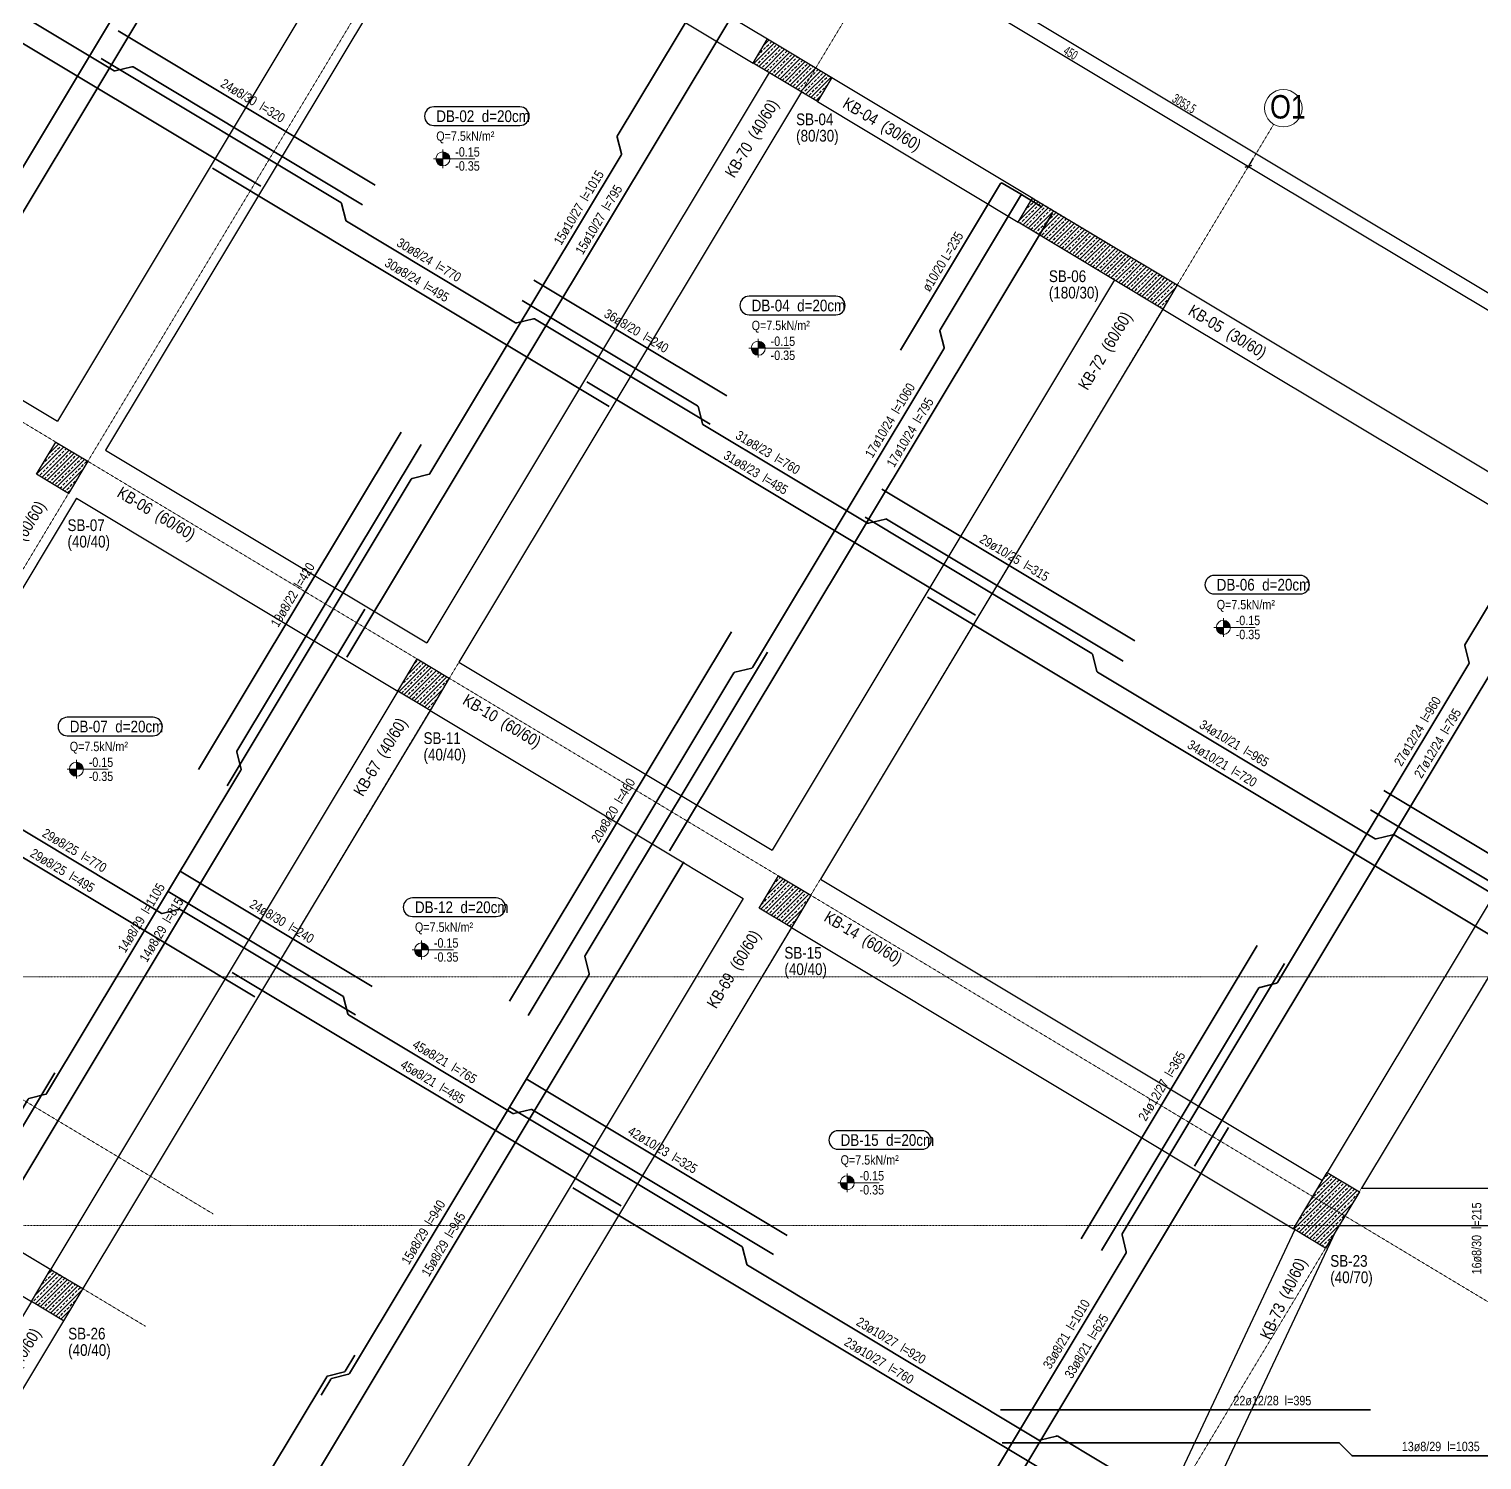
# Model space of a CAD drawing. Header units: millimetres. Extents: x -267 to 94375, y 6431 to 10838.
# Drawn here: x 69102 to 70653, y 7802 to 9329 of the extents above; entities that cross this region are included whole.
import ezdxf
from ezdxf.enums import TextEntityAlignment as Align

# ---------------------------------------------------------------- set-up
doc = ezdxf.new("R2010")
doc.units = ezdxf.units.MM
doc.header["$LTSCALE"] = 0.0001
doc.linetypes.add('DASHED', pattern=[19.05, 12.7, -6.35])
for name, color, linetype, lineweight in [('AKS BALONU (BEYKENT)', 7, 'Continuous', 20), ('AKS CIZGISI (BEYKENT)', 252, 'DASHED', 20), ('AKS NO (BEYKENT)', 3, 'Continuous', 20), ('AKS OLCU (BEYKENT)', 200, 'Continuous', 20), ('DONATI (BEYKENT)', 4, 'Continuous', 35), ('DONATI YAZISI (BEYKENT)', 3, 'Continuous', 20), ('DOSEME ISMI (BEYKENT)', 9, 'Continuous', 20), ('DOSEME PAFTA (BEYKENT)', 3, 'Continuous', 20), ('KIRIS (BEYKENT)', 2, 'Continuous', 30), ('KIRIS ISMI (BEYKENT)', 40, 'Continuous', 20), ('KOLON (BEYKENT)', 3, 'Continuous', 30), ('KOLON ISMI (BEYKENT)', 91, 'Continuous', 20), ('KOT CIZGI (BEYKENT)', 120, 'Continuous', 20), ('KOT YAZI (BEYKENT)', 7, 'Continuous', 20), ('TARAMA (BEYKENT)', 252, 'Continuous', 25), ('YAZI (BEYKENT)', 140, 'Continuous', 20)]:
    doc.layers.add(name, color=color, linetype=linetype, lineweight=lineweight)
doc.styles.add('DONATI YAZISI (BEYKENT)', font='')
doc.styles.add('DSMOLC-50', font='bahnschrift light condensed', dxfattribs={"width": 0.75, "height": 10})
doc.styles.add('KOT (BEYKENT)', font='')
doc.styles.add('YAZI (BEYKENT)', font='')
doc.styles.get('DONATI YAZISI (BEYKENT)').set_extended_font_data('Bahnschrift Light Condensed')
doc.styles.get('KOT (BEYKENT)').set_extended_font_data('Bahnschrift Light Condensed')
doc.styles.get('YAZI (BEYKENT)').set_extended_font_data('Bahnschrift Light Condensed')
doc.dimstyles.new('DSMOLC-50', dxfattribs={"dimtxt": 10, "dimasz": 5, "dimexe": 2, "dimexo": 2, "dimgap": 1, "dimtad": 1, "dimdec": 1, "dimrnd": 0.5, "dimzin": 12, "dimdsep": 46, "dimtxsty": 'DSMOLC-50', "dimblk": 'OBLIQUE', "dimblk1": 'OBLIQUE', "dimblk2": 'OBLIQUE', "dimcen": 0, "dimclrt": 7, "dimadec": 0, "dimazin": 0, "dimtfac": 1, "dimtdec": 4, "dimtix": 1, "dimtmove": 2, "dimatfit": 3, "dimfxl": 1, "dimtzin": 0, "dimarcsym": 0})
pattern_1 = [(45, (63534.0714, 6088.7264), (-4.4194174, 4.4194174), []), (45, (63538.491, 6088.7264), (-4.4194174, 4.4194174), [3.125, -1.5625])]

# ---------------------------------------------------------------- blocks, each defined once
blk = doc.blocks.new('_Oblique')
at = {"color": 0, "linetype": 'ByBlock', "lineweight": -2}
blk.add_line((-0.5, -0.5), (0.5, 0.5), dxfattribs=at)
blk = doc.blocks.new('*D1113')
at = {"layer": 'AKS OLCU (BEYKENT)', "color": 0, "lineweight": -2, "transparency": 16777216}
for p, q in [((70022.8, 9422.7), (70016.6, 9412.4)), ((70017.6, 9414.2), (70403.4, 9182.5)), ((70408.6, 9191.1), (70402.4, 9180.8))]:
    blk.add_line(p, q, dxfattribs=at)
at = {"layer": 'DEFPOINTS', "color": 0, "lineweight": -3, "transparency": 16777216}
for p in [(70023.8, 9424.4), (70403.4, 9182.5), (70409.6, 9192.8)]:
    blk.add_point(p, dxfattribs=at)
at = {"layer": 'AKS OLCU (BEYKENT)', "color": 0, "lineweight": -2, "transparency": 16777216, "xscale": 5, "yscale": 5, "zscale": 5}
for p, rotation in [((70017.6, 9414.2), 149.0195588067674), ((70403.4, 9182.5), 329.0195588067674)]:
    blk.add_blockref('_Oblique', p, dxfattribs=dict(at, rotation=rotation))
at = {"layer": 'AKS OLCU (BEYKENT)', "color": 7, "transparency": 16777216, "insert": (70213.7, 9303.6), "char_height": 10, "attachment_point": 5, "rotation": 329.0196, "style": 'DSMOLC-50'}
blk.add_mtext('450', dxfattribs=at)
blk = doc.blocks.new('*D1114')
at = {"layer": 'AKS OLCU (BEYKENT)', "color": 0, "lineweight": -2, "transparency": 16777216}
for p, q in [((70408.6, 9191.1), (70402.4, 9180.8)), ((70403.4, 9182.5), (70973.6, 8840.2)), ((70978.7, 8848.8), (70972.5, 8838.5))]:
    blk.add_line(p, q, dxfattribs=at)
at = {"layer": 'DEFPOINTS', "color": 0, "lineweight": -3, "transparency": 16777216}
for p in [(70409.6, 9192.8), (70973.6, 8840.2), (70979.7, 8850.5)]:
    blk.add_point(p, dxfattribs=at)
at = {"layer": 'AKS OLCU (BEYKENT)', "color": 0, "lineweight": -2, "transparency": 16777216, "xscale": 5, "yscale": 5, "zscale": 5}
for p, rotation in [((70403.4, 9182.5), 149.0195588067674), ((70973.6, 8840.2), 329.0195588067674)]:
    blk.add_blockref('_Oblique', p, dxfattribs=dict(at, rotation=rotation))
at = {"layer": 'AKS OLCU (BEYKENT)', "color": 7, "transparency": 16777216, "insert": (70691.6, 9016.6), "char_height": 10, "attachment_point": 5, "rotation": 329.0196, "style": 'DSMOLC-50'}
blk.add_mtext('665', dxfattribs=at)
blk = doc.blocks.new('*D1116')
at = {"layer": 'AKS OLCU (BEYKENT)', "color": 0, "lineweight": -2, "transparency": 16777216}
for p, q in [((69021.7, 10028.4), (69023.8, 10031.8)), ((69022.8, 10030.1), (71640.7, 8458.3)), ((71639.7, 8456.6), (71641.7, 8460))]:
    blk.add_line(p, q, dxfattribs=at)
at = {"layer": 'DEFPOINTS', "color": 0, "lineweight": -3, "transparency": 16777216}
for p in [(69020.7, 10026.7), (71638.6, 8454.9), (71640.7, 8458.3)]:
    blk.add_point(p, dxfattribs=at)
at = {"layer": 'AKS OLCU (BEYKENT)', "color": 0, "lineweight": -2, "transparency": 16777216, "xscale": 5, "yscale": 5, "zscale": 5}
for p, rotation in [((69022.8, 10030.1), 149.0195588067674), ((71640.7, 8458.3), 329.0195588067674)]:
    blk.add_blockref('_Oblique', p, dxfattribs=dict(at, rotation=rotation))
at = {"layer": 'AKS OLCU (BEYKENT)', "color": 7, "transparency": 16777216, "insert": (70334.9, 9249.5), "char_height": 10, "attachment_point": 5, "rotation": 329.0196, "style": 'DSMOLC-50'}
blk.add_mtext('3053.5', dxfattribs=at)

msp = doc.modelspace()

# ---------------------------------------------------------------- hatches: boundary and pattern name
at = {"layer": 'KOT CIZGI (BEYKENT)'}
h = msp.add_hatch(color=256, dxfattribs=at)
h.dxf.hatch_style = 1
h.paths.add_polyline_path([(69543.62, 9197.95), (69543.62, 9190.45), (69551.12, 9190.45, 0.4142136)])
h = msp.add_hatch(color=256, dxfattribs=at)
h.dxf.hatch_style = 1
h.paths.add_polyline_path([(69543.62, 9190.45), (69536.12, 9190.45, 0.4142136), (69543.62, 9182.95)])
h = msp.add_hatch(color=256, dxfattribs=at)
h.dxf.hatch_style = 1
h.paths.add_polyline_path([(69880.27, 8995.83), (69880.27, 8988.33), (69887.77, 8988.33, 0.4142136)])
h = msp.add_hatch(color=256, dxfattribs=at)
h.dxf.hatch_style = 1
h.paths.add_polyline_path([(69880.27, 8988.33), (69872.77, 8988.33, 0.4142136), (69880.27, 8980.83)])
h = msp.add_hatch(color=256, dxfattribs=at)
h.dxf.hatch_style = 1
h.paths.add_polyline_path([(70376.67, 8690.29), (70369.17, 8690.29, 0.4142136), (70376.67, 8682.79)])
h = msp.add_hatch(color=256, dxfattribs=at)
h.dxf.hatch_style = 1
h.paths.add_polyline_path([(70376.67, 8697.79), (70376.67, 8690.29), (70384.17, 8690.29, 0.4142136)])
h = msp.add_hatch(color=256, dxfattribs=at)
h.dxf.hatch_style = 1
h.paths.add_polyline_path([(69152.41, 8546.37), (69152.41, 8538.87), (69159.91, 8538.87, 0.4142136)])
h = msp.add_hatch(color=256, dxfattribs=at)
h.dxf.hatch_style = 1
h.paths.add_polyline_path([(69152.41, 8538.87), (69144.91, 8538.87, 0.4142136), (69152.41, 8531.37)])
h = msp.add_hatch(color=256, dxfattribs=at)
h.dxf.hatch_style = 1
h.paths.add_polyline_path([(69520.85, 8345.98), (69513.35, 8345.98, 0.4142136), (69520.85, 8338.48)])
h = msp.add_hatch(color=256, dxfattribs=at)
h.dxf.hatch_style = 1
h.paths.add_polyline_path([(69520.85, 8353.48), (69520.85, 8345.98), (69528.35, 8345.98, 0.4142136)])
h = msp.add_hatch(color=256, dxfattribs=at)
h.dxf.hatch_style = 1
h.paths.add_polyline_path([(69975.21, 8097.45), (69967.71, 8097.45, 0.4142136), (69975.21, 8089.95)])
h = msp.add_hatch(color=256, dxfattribs=at)
h.dxf.hatch_style = 1
h.paths.add_polyline_path([(69975.21, 8104.95), (69975.21, 8097.45), (69982.71, 8097.45, 0.4142136)])
at = {"layer": 'TARAMA (BEYKENT)'}
h = msp.add_hatch(dxfattribs=at)
h.set_pattern_fill('ANSI33', color=256, style=0, pattern_type=0)
h.set_pattern_definition(pattern_1)
h.paths.add_polyline_path([(69890.21, 9318.48), (69958.79, 9277.3), (69943.35, 9251.58), (69874.76, 9292.76)], flags=0)
h = msp.add_hatch(dxfattribs=at)
h.set_pattern_fill('ANSI33', color=256, style=0, pattern_type=0)
h.set_pattern_definition(pattern_1)
h.paths.add_polyline_path([(70173.13, 9148.62), (70327.45, 9055.96), (70312.01, 9030.24), (70157.69, 9122.89)], flags=0)
h = msp.add_hatch(dxfattribs=at)
h.set_pattern_fill('ANSI33', color=256, style=0, pattern_type=0)
h.set_pattern_definition(pattern_1)
h.paths.add_polyline_path([(69130.34, 8888.24), (69164.64, 8867.65), (69144.05, 8833.36), (69109.75, 8853.95)], flags=0)
h = msp.add_hatch(dxfattribs=at)
h.set_pattern_fill('ANSI33', color=256, style=0, pattern_type=0)
h.set_pattern_definition(pattern_1)
h.paths.add_polyline_path([(69516.15, 8656.61), (69550.44, 8636.02), (69529.85, 8601.72), (69495.56, 8622.31)], flags=0)
h = msp.add_hatch(dxfattribs=at)
h.set_pattern_fill('ANSI33', color=256, style=0, pattern_type=0)
h.set_pattern_definition(pattern_1)
h.paths.add_polyline_path([(69901.94, 8424.98), (69936.24, 8404.39), (69915.65, 8370.09), (69881.35, 8390.68)], flags=0)
h = msp.add_hatch(dxfattribs=at)
h.set_pattern_fill('ANSI33', color=256, style=0, pattern_type=0)
h.set_pattern_definition(pattern_1)
h.paths.add_polyline_path([(70487.53, 8108.39), (70521.82, 8087.8), (70485.79, 8027.78), (70451.5, 8048.37)], flags=0)
h = msp.add_hatch(dxfattribs=at)
h.set_pattern_fill('ANSI33', color=256, style=0, pattern_type=0)
h.set_pattern_definition(pattern_1)
h.paths.add_polyline_path([(69124.94, 8005.03), (69159.24, 7984.44), (69138.65, 7950.14), (69104.35, 7970.73)], flags=0)

# ---------------------------------------------------------------- linework, layer by layer
at = {"layer": 'AKS BALONU (BEYKENT)'}
msp.add_circle((70440.7, 9244.58), 20, dxfattribs=at)
at = {"layer": 'AKS CIZGISI (BEYKENT)'}
for p, q in [((68767.08, 9992.77), (71556.03, 8318.33)), ((69658.79, 9690.7), (68533.29, 7816.1)), ((70044.6, 9459.07), (69021.22, 7754.56)), ((68375.88, 9341.19), (70660.47, 7969.59)), ((70430.4, 9227.43), (69567.18, 7789.68)), ((71000.54, 8885.13), (70334.9, 7776.47)), ((68056.73, 8809.64), (69298.4, 8064.18)), ((67984.67, 8689.61), (69226.34, 7944.15)), ((67948, 8317.3), (71771.03, 8317.3)), ((65888.02, 8051.77), (71771.03, 8051.77))]:
    msp.add_line(p, q, dxfattribs=at)
at = {"layer": 'DONATI (BEYKENT)'}
for points in [[(68851.96, 8804.15), (69045.9, 9127.17, -0.1989124), (69046.82, 9127.86), (69064.82, 9132.35, 0.1989124), (69065.75, 9133.04), (69269.98, 9473.19, 0.1989124), (69270.15, 9474.33), (69265.65, 9492.33, -0.1989124), (69265.82, 9493.47), (69351.72, 9636.54, -0.4142136), (69353.78, 9637.05), (69374.78, 9624.44)], [(68740.27, 9553.79), (68747.73, 9566.22, -0.4142136), (68749.78, 9566.73), (68887.72, 9483.91, -0.1989124), (68888.41, 9482.99), (68892.9, 9464.99, 0.1989124), (68893.58, 9464.06), (69192.59, 9284.54, 0.1989124), (69193.73, 9284.37), (69211.73, 9288.87, -0.1989124), (69212.87, 9288.7), (69457.88, 9141.59)], [(69313.35, 8521.29), (69509.87, 8848.61, -0.1989124), (69510.79, 8849.29), (69528.8, 8853.79, 0.1989124), (69529.72, 8854.47), (69733.95, 9194.63, 0.1989124), (69734.12, 9195.76), (69729.62, 9213.77, -0.1989124), (69729.79, 9214.9), (69815.69, 9357.97, -0.4142136), (69817.75, 9358.48), (69838.76, 9345.87)], [(69178.72, 9297.53), (69434.71, 9143.84, -0.1989124), (69435.39, 9142.92), (69439.89, 9124.91, 0.1989124), (69440.57, 9123.99), (69621.26, 9015.51, 0.1989124), (69622.4, 9015.34), (69640.4, 9019.83, -0.1989124), (69641.54, 9019.66), (69828.93, 8907.15)], [(69634.63, 8275.91), (69854.3, 8641.81, -0.1989124), (69855.23, 8642.49), (69873.23, 8646.99, 0.1989124), (69874.15, 8647.67), (70078.38, 8987.83, 0.1989124), (70078.55, 8988.97), (70074.05, 9006.97, -0.1989124), (70074.22, 9008.1), (70160.12, 9151.18, -0.4142136), (70162.18, 9151.69), (70183.18, 9139.08)], [(70031.88, 8986.15), (70138.69, 9164.05, -0.4142136), (70140.74, 9164.56), (70161.75, 9151.95)], [(69628.08, 9039.4), (69815.37, 8926.96, -0.1989124), (69816.05, 8926.03), (69820.55, 8908.03, 0.1989124), (69821.23, 8907.11), (69996.78, 8801.71, 0.1989124), (69997.91, 8801.54), (70015.92, 8806.04, -0.1989124), (70017.05, 8805.87), (70269.72, 8654.17)], [(68957.53, 7948.08), (69100.82, 8186.74, -0.1989124), (69101.74, 8187.42), (69119.75, 8191.91, 0.1989124), (69120.67, 8192.6), (69327.99, 8537.9, 0.1989124), (69328.16, 8539.04), (69323.66, 8557.04, -0.1989124), (69323.83, 8558.18), (69520.36, 8885.5)], [(70246.44, 8025.22), (70414.65, 8305.38, -0.1989124), (70415.57, 8306.06), (70433.57, 8310.56, 0.1989124), (70434.5, 8311.24), (70638.73, 8651.4, 0.1989124), (70638.9, 8652.54), (70634.4, 8670.54, -0.1989124), (70634.57, 8671.67), (70720.47, 8814.74, -0.4142136), (70722.53, 8815.26), (70743.54, 8802.64)], [(69994.26, 8807.89), (70236.32, 8662.56, -0.1989124), (70237.01, 8661.63), (70241.5, 8643.63, 0.1989124), (70242.18, 8642.71), (70538.61, 8464.73, 0.1989124), (70539.74, 8464.57), (70557.75, 8469.06, -0.1989124), (70558.88, 8468.89), (70811.65, 8317.13)], [(68800.29, 8667.23), (69056.28, 8513.53, -0.1989124), (69056.96, 8512.61), (69061.45, 8494.61, 0.1989124), (69062.14, 8493.68), (69242.83, 8385.2, 0.1989124), (69243.96, 8385.03), (69261.97, 8389.52, -0.1989124), (69263.1, 8389.35), (69450.5, 8276.84)], [(69413.61, 7870.67), (69423.91, 7887.82, -0.1989124), (69424.83, 7888.5), (69442.83, 7893, 0.1989124), (69443.76, 7893.68), (69699.57, 8319.76, 0.1989124), (69699.74, 8320.89), (69695.24, 8338.9, -0.1989124), (69695.41, 8340.03), (69889.95, 8664.04)], [(70533.71, 8495.67), (70793.59, 8339.64, -0.1989124), (70794.27, 8338.72), (70798.77, 8320.71, 0.1989124), (70799.45, 8319.79), (71041.84, 8174.26, 0.1989124), (71042.98, 8174.09), (71060.98, 8178.59, -0.1989124), (71062.12, 8178.42), (71367.97, 7994.78)], [(69250.54, 8408.56), (69436.94, 8296.65, -0.1989124), (69437.62, 8295.73), (69442.12, 8277.72, 0.1989124), (69442.8, 8276.8), (69618.35, 8171.4, 0.1989124), (69619.48, 8171.23), (69637.49, 8175.73, -0.1989124), (69638.62, 8175.56), (69896.46, 8020.76)], [(69930.75, 7479.98), (70114.68, 7786.34, -0.1989124), (70115.61, 7787.02), (70133.61, 7791.52, 0.1989124), (70134.53, 7792.2), (70272.9, 8022.66, 0.1989124), (70273.07, 8023.79), (70268.57, 8041.79, -0.1989124), (70268.74, 8042.93), (70442.1, 8331.67)], [(68687.41, 7478.75), (68859.7, 7765.7, -0.1989124), (68860.62, 7766.39), (68878.62, 7770.88, 0.1989124), (68879.55, 7771.56), (68980.74, 7940.1, 0.1989124), (68980.9, 7941.23), (68976.41, 7959.24, -0.1989124), (68976.58, 7960.37), (69129.27, 8214.69)], [(69614.82, 8178.18), (69862.74, 8029.34, -0.1989124), (69863.42, 8028.41), (69867.92, 8010.41, 0.1989124), (69868.6, 8009.49), (70179.57, 7822.78, 0.1989124), (70180.71, 7822.61), (70198.71, 7827.11, -0.1989124), (70199.85, 7826.94), (70389.35, 7713.16)], [(69194.92, 7516.14), (69419.62, 7890.39, -0.1989124), (69420.54, 7891.08), (69438.55, 7895.57, 0.1989124), (69439.47, 7896.26), (69449.76, 7913.4)], [(70140.63, 7819.94), (70499.72, 7819.94, -0.1989124), (70500.78, 7819.5), (70513.9, 7806.38, 0.1989124), (70514.96, 7805.94), (70857.49, 7805.94, 0.1989124), (70858.55, 7806.38), (70871.67, 7819.5, -0.1989124), (70872.73, 7819.94), (71159.04, 7819.94)]]:
    msp.add_lwpolyline(points, format="xyb", dxfattribs=at)
for points in [[(68977.22, 8937.02), (69385.93, 9617.75)], [(68728.42, 9534.07), (69349.16, 9161.38)], [(69441.19, 8658.45), (69849.9, 9339.18)], [(69197.13, 9327.31), (69471.48, 9162.59)], [(69297.71, 9180.6), (69721.24, 8926.32)], [(69785.63, 8451.65), (70194.33, 9132.39)], [(69640.8, 9060.93), (69846.56, 8937.39)], [(69697.24, 8952.4), (70112.19, 8703.26)], [(69282.91, 8538.58), (69499.1, 8898.66)], [(70012.13, 8837.98), (70282.2, 8675.84)], [(70345.97, 8115.22), (70754.68, 8795.95)], [(70060.74, 8722.48), (70677.17, 8352.38)], [(69041.41, 8012.02), (69460.42, 8709.9)], [(69614.74, 8291.36), (69851.52, 8685.74)], [(68919.28, 8550.3), (69342.8, 8296.01)], [(70547.96, 8516.27), (70830.89, 8346.4)], [(69314.61, 7630.01), (69800.95, 8440.04)], [(69262.37, 8430.62), (69468.13, 8307.08)], [(70224.78, 8037.7), (70412.66, 8350.63)], [(69318.8, 8322.09), (69733.76, 8072.95)], [(69632.45, 8208.42), (69911.08, 8041.13)], [(70062.82, 7624.2), (70382.34, 8156.37)], [(69682.31, 8092.17), (70330.75, 7702.85)], [(70138.72, 7854.94), (70533.72, 7854.94)]]:
    msp.add_lwpolyline(points, dxfattribs=at)
at = {"layer": 'DOSEME PAFTA (BEYKENT)', "lineweight": -3}
for points in [[(69533.9, 9226.17), (69625.83, 9226.17, 1), (69625.83, 9245.96), (69533.9, 9245.96, 1)], [(69870.55, 9024.05), (69963.04, 9024.05, 1), (69963.04, 9043.83), (69870.55, 9043.83, 1)], [(70366.95, 8726.01), (70458.63, 8726.01, 1), (70458.63, 8745.8), (70366.95, 8745.8, 1)], [(69142.7, 8574.59), (69234.29, 8574.59, 1), (69234.29, 8594.38), (69142.7, 8594.38, 1)], [(69511.14, 8381.7), (69600.5, 8381.7, 1), (69600.5, 8401.48), (69511.14, 8401.48, 1)], [(69965.49, 8133.17), (70054.98, 8133.17, 1), (70054.98, 8152.96), (69965.49, 8152.96, 1)]]:
    msp.add_lwpolyline(points, format="xyb", close=True, dxfattribs=at)
at = {"layer": 'KIRIS (BEYKENT)'}
for p, q in [((69497.53, 9519.25), (69132.06, 8910.54)), ((69549.03, 9488.45), (69183.51, 8879.65)), ((69675.87, 9447.16), (69890.2, 9318.48)), ((69660.43, 9421.45), (69874.77, 9292.76)), ((69891.96, 9282.55), (69526.44, 8673.75)), ((69958.79, 9277.3), (70173.21, 9148.56)), ((69926.25, 9261.97), (69560.74, 8653.16)), ((69943.35, 9251.58), (70157.77, 9122.85)), ((68591.94, 9234.83), (69132.06, 8910.54)), ((70260.61, 9061.22), (69895.1, 8452.41)), ((70327.54, 9055.91), (70863.38, 8734.19)), ((70312.01, 9030.24), (69946.54, 8421.53)), ((70312.1, 9030.19), (70847.94, 8708.48)), ((69183.51, 8879.65), (69526.44, 8673.75)), ((69152.62, 8828.21), (68782, 8210.92)), ((69152.62, 8828.21), (69495.56, 8622.31)), ((70822.15, 8665.75), (70487.51, 8108.4)), ((69560.74, 8653.16), (69895.1, 8452.41)), ((70856.44, 8645.16), (70524.21, 8091.77)), ((69495.56, 8622.31), (69124.99, 8005.11)), ((69529.85, 8601.72), (69159.28, 7984.52)), ((69529.93, 8601.66), (69864.22, 8400.97)), ((69946.54, 8421.53), (70482.46, 8099.76)), ((69864.22, 8400.97), (69435.41, 7686.77)), ((69915.66, 8370.09), (69505.4, 7686.77)), ((69915.66, 8370.09), (70451.57, 8048.31)), ((68782, 8210.92), (69125.02, 8004.97)), ((68761.41, 8176.63), (69104.35, 7970.73)), ((70524.21, 8091.77), (70996.14, 8091.77)), ((70500.31, 8051.77), (70996.04, 8051.77)), ((70453.12, 8047.4), (70283.07, 7686.77)), ((70496.14, 8044.83), (70327.29, 7686.77)), ((69104.35, 7970.73), (68933.86, 7686.77)), ((69138.69, 7950.23), (68980.52, 7686.77))]:
    msp.add_line(p, q, dxfattribs=at)
at = {"layer": 'KOLON (BEYKENT)'}
for points in [[(69890.21, 9318.48), (69958.79, 9277.3), (69943.35, 9251.58), (69874.76, 9292.76)], [(70173.13, 9148.62), (70327.45, 9055.96), (70312.01, 9030.24), (70157.69, 9122.89)], [(69130.34, 8888.24), (69164.64, 8867.65), (69144.05, 8833.36), (69109.75, 8853.95)], [(69516.15, 8656.61), (69550.44, 8636.02), (69529.85, 8601.72), (69495.56, 8622.31)], [(69901.94, 8424.98), (69936.24, 8404.39), (69915.65, 8370.09), (69881.35, 8390.68)], [(70487.53, 8108.39), (70521.82, 8087.8), (70485.79, 8027.78), (70451.5, 8048.37)], [(69124.94, 8005.03), (69159.24, 7984.44), (69138.65, 7950.14), (69104.35, 7970.73)]]:
    msp.add_lwpolyline(points, close=True, dxfattribs=at)
at = {"layer": 'KOT CIZGI (BEYKENT)'}
for p, q in [((69543.62, 9200.46), (69543.62, 9180.46)), ((69533.62, 9190.45), (69577.64, 9190.45)), ((69880.27, 8998.33), (69880.27, 8978.33)), ((69870.27, 8988.33), (69914.3, 8988.33)), ((70376.67, 8700.29), (70376.67, 8680.29)), ((70366.67, 8690.29), (70410.7, 8690.29)), ((69152.41, 8548.87), (69152.41, 8528.87)), ((69142.41, 8538.87), (69186.44, 8538.87)), ((69510.85, 8345.98), (69554.88, 8345.98)), ((69520.85, 8355.98), (69520.85, 8335.98)), ((69965.21, 8097.45), (70009.23, 8097.45)), ((69975.21, 8107.45), (69975.21, 8087.45))]:
    msp.add_line(p, q, dxfattribs=at)
for centre in [(69543.62, 9190.45), (69880.27, 8988.33), (70376.67, 8690.29), (69152.41, 8538.87), (69520.85, 8345.98), (69975.21, 8097.45)]:
    msp.add_circle(centre, 7.5, dxfattribs=at)

# ---------------------------------------------------------------- texts
at = {"layer": 'AKS NO (BEYKENT)', "style": 'YAZI (BEYKENT)'}
msp.add_text('O1', height=25, dxfattribs=at).set_placement((70426.47, 9233.58))
at = {"layer": 'DONATI YAZISI (BEYKENT)', "style": 'DONATI YAZISI (BEYKENT)'}
for s, rotation, p in [(' 24ø8/30  l=320', 329, (69339.45, 9253.52)), (' 15ø10/27  l=1015', 59, (69687.79, 9137.18)), (' 15ø10/27  l=795', 59, (69709.23, 9124.31)), (' 30ø8/24  l=770', 329, (69527.49, 9083.47)), ('ø10/20 L=235', 59, (70077.09, 9080.89)), (' 30ø8/24  l=495', 329, (69514.62, 9062.04)), (' 36ø8/20  l=240', 329, (69748.83, 9007.73)), (' 17ø10/24  l=1060', 59, (70019.99, 8910.01)), (' 17ø10/24  l=795', 59, (70041.43, 8897.14)), (' 31ø8/23  l=760', 329, (69889.18, 8877.97)), (' 31ø8/23  l=485', 329, (69876.32, 8856.54)), (' 29ø10/25  l=315', 329, (70152.31, 8765.48)), (' 19ø8/22  l=420', 59, (69382.43, 8723.77)), (' 27ø12/24  l=960', 59, (70583.06, 8578.12)), (' 27ø12/24  l=795', 59, (70604.5, 8565.25)), (' 34ø10/21  l=965', 329, (70386.97, 8567.44)), (' 34ø10/21  l=720', 329, (70374.1, 8546.01)), (' 20ø8/20  l=460', 59, (69724.56, 8493.69)), (' 29ø8/25  l=770', 329, (69149.06, 8453.16)), (' 29ø8/25  l=495', 329, (69136.19, 8431.73)), (' 14ø8/29  l=1105', 59, (69220.91, 8378.97)), (' 14ø8/29  l=815', 59, (69242.34, 8366.11)), (' 24ø8/30  l=240', 329, (69370.4, 8377.42)), (' 45ø8/21  l=765', 329, (69544.3, 8227.53)), (' 24ø12/27  l=365', 59, (70310.14, 8199.31)), (' 45ø8/21  l=485', 329, (69531.43, 8206.09)), (' 42ø10/23  l=325', 329, (69776.91, 8133.35)), (' 15ø8/29  l=940', 59, (69521.92, 8043.3)), (' 15ø8/29  l=945', 59, (69543.36, 8030.43)), ('16ø8/30  l=215', 90, (70646.95, 8038.05)), (' 33ø8/21  l=1010', 59, (70208.31, 7934.51)), (' 33ø8/21  l=625', 59, (70229.74, 7921.64)), (' 23ø10/27  l=920', 329, (70020.75, 7929.8)), (' 23ø10/27  l=760', 329, (70007.88, 7908.37))]:
    msp.add_text(s, height=10, rotation=rotation, dxfattribs=at).set_placement(p, align=Align.MIDDLE_CENTER)
for s, p in [(' 22ø12/28  l=395', (70427.39, 7864.94)), (' 13ø8/29  l=1035', (70607.14, 7815.94))]:
    msp.add_text(s, height=10, dxfattribs=at).set_placement(p, align=Align.MIDDLE_CENTER)
at = {"layer": 'DOSEME ISMI (BEYKENT)', "style": 'YAZI (BEYKENT)'}
for s, p in [('DB-02  d=20cm', (69536.54, 9229.83)), ('DB-04  d=20cm', (69873.19, 9027.7)), ('DB-06  d=20cm', (70369.59, 8729.67)), ('DB-07  d=20cm', (69145.34, 8578.25)), ('DB-12  d=20cm', (69513.78, 8385.35)), ('DB-15  d=20cm', (69968.13, 8136.83))]:
    msp.add_text(s, height=12.5, dxfattribs=at).set_placement(p)
at = {"layer": 'KIRIS ISMI (BEYKENT)', "style": 'YAZI (BEYKENT)'}
for s, rotation, p in [('KB-70  (40/60)', 59.01962, (69854.58, 9169.29)), ('KB-04  (30/60)', 329.01953, (69969.29, 9246.21)), ('KB-72  (60/60)', 59.01965, (70231.68, 8942.58)), ('KB-05  (30/60)', 329.01956, (70338.03, 9024.82)), ('KB-06  (60/60)', 329.01956, (69194.77, 8830.61)), ('KB-65  (60/60)', 59.01962, (69072.3, 8740.56)), ('KB-10  (60/60)', 329.01956, (69563.6, 8609.17)), ('KB-67  (40/60)', 59.01962, (69458.1, 8508.92)), ('KB-14  (60/60)', 329.01956, (69949.32, 8377.58)), ('KB-69  (60/60)', 59.01962, (69835.31, 8282.39)), ('KB-73  (40/60)', 64.7525, (70426.39, 7929.14)), ('KB-64  (40/60)', 59.01964, (69067, 7857.51))]:
    msp.add_text(s, height=12.5, rotation=rotation, dxfattribs=at).set_placement(p)
at = {"layer": 'KOLON ISMI (BEYKENT)', "style": 'YAZI (BEYKENT)'}
for s, p in [('SB-04', (69920.63, 9226.46)), ('(80/30)', (69920.63, 9208.96)), ('SB-06', (70190.44, 9058.98)), ('(180/30)', (70190.44, 9041.48)), ('SB-07', (69142.89, 8793.18)), ('(40/40)', (69142.89, 8775.68)), ('SB-11', (69522.93, 8565.86)), ('(40/40)', (69522.93, 8548.36)), ('SB-15', (69908.14, 8336.71)), ('(40/40)', (69908.14, 8319.21)), ('SB-23', (70490.79, 8007.78)), ('(40/70)', (70490.79, 7990.28)), ('SB-26', (69143.65, 7930.14)), ('(40/40)', (69143.65, 7912.64))]:
    msp.add_text(s, height=12.5, dxfattribs=at).set_placement(p)
at = {"layer": 'KOT YAZI (BEYKENT)', "style": 'KOT (BEYKENT)'}
for s, p in [(' -0.15', (69553.62, 9192.95)), (' -0.35', (69553.62, 9177.95)), (' -0.15', (69890.27, 8990.83)), (' -0.35', (69890.27, 8975.83)), (' -0.15', (70386.67, 8692.79)), (' -0.35', (70386.67, 8677.79)), (' -0.15', (69162.41, 8541.37)), (' -0.35', (69162.41, 8526.37)), (' -0.15', (69530.85, 8348.48)), (' -0.35', (69530.85, 8333.48)), (' -0.15', (69985.21, 8099.95)), (' -0.35', (69985.21, 8084.95))]:
    msp.add_text(s, height=10, dxfattribs=at).set_placement(p)
at = {"layer": 'YAZI (BEYKENT)', "style": 'YAZI (BEYKENT)'}
for p in [(69536.54, 9209.83), (69873.19, 9007.7), (70369.59, 8709.67), (69145.34, 8558.25), (69513.78, 8365.35), (69968.13, 8116.83)]:
    msp.add_text('Q=7.5kN/m²', height=10, dxfattribs=at).set_placement(p)

# ---------------------------------------------------------------- dimensions: what is measured, and where the dimension line sits
at = {"layer": 'AKS OLCU (BEYKENT)'}
for base, p1, p2, picture, middle in [((71640.7, 8458.33), (69020.72, 10026.69), (71638.64, 8454.9), '*D1116', (70334.88, 9249.46)), ((70403.44, 9182.52), (70023.81, 9424.44), (70409.61, 9192.81), '*D1113', (70213.68, 9303.57)), ((70973.57, 8840.21), (70409.61, 9192.81), (70979.75, 8850.5), '*D1114', (70691.62, 9016.55))]:
    dim = msp.add_linear_dim(base=base, p1=p1, p2=p2, angle=329.01956, dimstyle='DSMOLC-50', dxfattribs=at)
    dim.commit()
    dim.dimension.update_dxf_attribs({"geometry": picture, "text_midpoint": middle})

doc.saveas('drawing.dxf')
